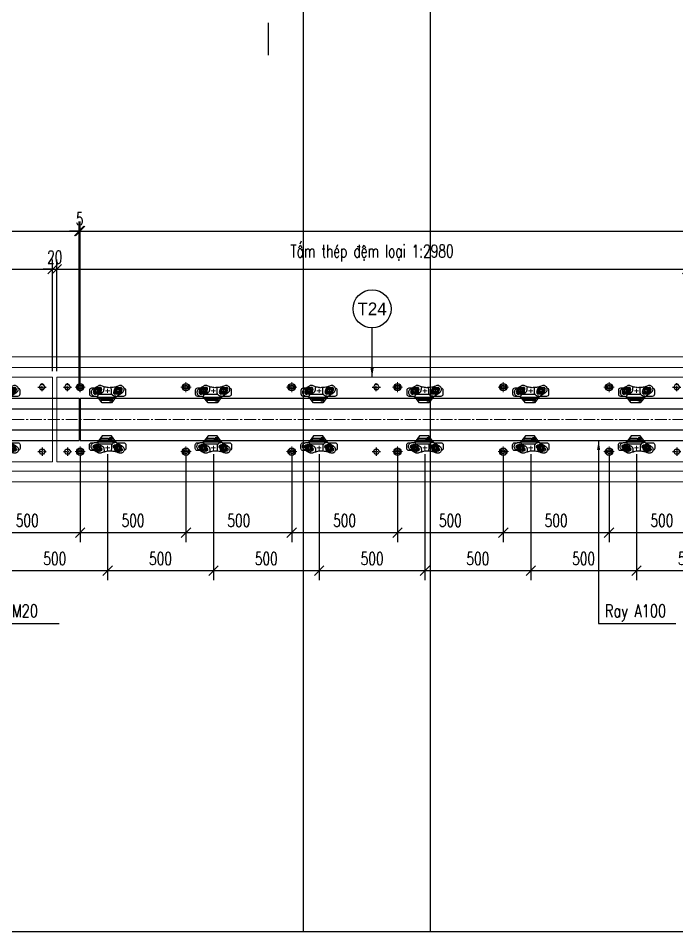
# Model space of a CAD drawing. Header units: millimetres. Extents: x 105795 to 260623, y -660711 to -234400.
# Drawn here: x 204382 to 207494, y -321277 to -316960 of the extents above; entities that cross this region are included whole.
import ezdxf
from ezdxf.enums import TextEntityAlignment as Align

# ---------------------------------------------------------------- set-up
doc = ezdxf.new("R2010")
doc.units = ezdxf.units.MM
doc.header["$LTSCALE"] = 150
doc.header["$MEASUREMENT"] = 0
doc.linetypes.add('CENTER', pattern=[2, 1.25, -0.25, 0.25, -0.25])
doc.linetypes.add('CENTER2', pattern=[1.125, 0.75, -0.125, 0.125, -0.125])
doc.layers.get('Defpoints').update_dxf_attribs({"color": 255})
for name, color, linetype in [('Bulong chinh cao do', 7, 'Continuous'), ('GhichuLytrinh', 2, 'Continuous'), ('PART', 3, 'Continuous'), ('Ray moi', 1, 'Continuous'), ('T-Dim', 8, 'Continuous'), ('T-Hatch', 8, 'Continuous'), ('T-Thay', 3, 'Continuous'), ('T-Truc', 13, 'CENTER2'), ('Tam thep dem', 2, 'Continuous'), ('TEXT', 4, 'Continuous')]:
    doc.layers.add(name, color=color, linetype=linetype)
doc.styles.add('HOA', font='VHAVAN.TTF', dxfattribs={"width": 0.85})
doc.styles.add('THUONG', font='vnsimple.shx', dxfattribs={"width": 0.75})
doc.styles.add('vnsimple', font='vnsimple.shx', dxfattribs={"width": 0.7})
doc.dimstyles.new('30L', dxfattribs={"dimscale": 300, "dimtxt": 0.2, "dimasz": 0.15, "dimexe": 0.15, "dimexo": 0.1, "dimgap": 0.09, "dimtad": 1, "dimdsep": 46, "dimtxsty": 'vnsimple', "dimblk": 'OBLIQUE', "dimcen": 0.09, "dimdle": 0.1, "dimclrd": 256, "dimclre": 256, "dimclrt": 3, "dimadec": 0, "dimazin": 0, "dimtfac": 1, "dimtix": 1, "dimtmove": 1, "dimatfit": 3, "dimfxl": 1, "dimtolj": 1, "dimtzin": 0, "dimarcsym": 0})

# ---------------------------------------------------------------- blocks, each defined once
blk = doc.blocks.new('Bulong M16 chinh cao do')
at = {"layer": 'Bulong chinh cao do', "lineweight": -3}
blk.add_lwpolyline([(-13.9, 0), (-6.9, -12), (6.9, -12), (13.9, 0), (6.9, 12), (-6.9, 12)], close=True, dxfattribs=at)
at = {"layer": 'T-Truc', "color": 250, "linetype": 'CENTER', "lineweight": -3, "ltscale": 0.1}
for p, q in [((-19.4, 0), (19.4, 0)), ((0, -19.4), (0, 19.4))]:
    blk.add_line(p, q, dxfattribs=at)
blk = doc.blocks.new('BU LONG')
at = {"layer": 'PART', "color": 2, "linetype": 'ByBlock', "lineweight": 9, "ltscale": 0.1}
for p, q in [((587063.7, -184968.2), (587063.7, -184920.2)), ((587039.7, -184944.2), (587087.7, -184944.2))]:
    blk.add_line(p, q, dxfattribs=at)
at = {"layer": 'PART', "color": 8, "linetype": 'Continuous'}
blk.add_lwpolyline([(587055.4, -184929.8), (587047.1, -184944.2), (587055.4, -184958.6), (587072.1, -184958.6), (587080.4, -184944.2), (587072.1, -184929.8)], close=True, dxfattribs=at)
at = {"layer": 'PART', "color": 2, "linetype": 'Continuous'}
for radius in [17.6, 8.8]:
    blk.add_circle((587063.7, -184944.2), radius, dxfattribs=at)
blk = doc.blocks.new('coc1')
at = {"layer": 'T-Dim', "color": 250}
for p, q in [((252126.1, -30948.7), (252141.5, -30948.7)), ((252151.5, -30976.2), (252151.5, -31038.5)), ((252171.9, -30984.6), (252171.2, -30984.6)), ((252171.2, -30984.6), (252171.3, -30985.4)), ((252172.9, -31027.2), (252172.9, -30993.4)), ((252174.9, -30991.4), (252177.5, -30991.4)), ((252177.5, -30983), (252175.9, -30983)), ((252175.9, -30983), (252175.9, -30984.6)), ((252175.9, -30985.9), (252175.9, -30987.5)), ((252177.5, -30987.5), (252175.9, -30987.5)), ((252177.8, -30983.6), (252177.8, -30984.6)), ((252177.8, -30986.9), (252177.8, -30985.9)), ((252178.3, -30984.6), (252178.4, -30984.6)), ((252179.5, -30993.4), (252179.5, -31027.2)), ((252181.8, -30986.4), (252181.8, -30984)), ((252174.9, -31029.2), (252177.5, -31029.2)), ((252126.3, -31045.1), (252141.7, -31045.1))]:
    blk.add_line(p, q, dxfattribs=at)
at = {"layer": 'T-Dim', "color": 8}
for p, q in [((252148.7, -30911), (252131.7, -30911)), ((252158.7, -30953.7), (252158.7, -30921)), ((252163.3, -30958.5), (252191, -30979.2)), ((252191, -30979.2), (252191, -31022.5)), ((252191, -31022.5), (252163.3, -31043.3)), ((252121.7, -31059.7), (252121.7, -31073)), ((252158.7, -31073), (252158.7, -31062.1)), ((252131.7, -31083), (252148.7, -31083))]:
    blk.add_line(p, q, dxfattribs=at)
at = {"layer": 'T-Dim', "color": 250}
for points in [[(252147.6, -30948.5), (252140.6, -30936.7), (252126.7, -30936.8), (252120, -30948.9), (252127.1, -30960.8), (252140.9, -30960.6)], [(252147.9, -31044.8), (252140.8, -31033), (252127, -31033.1), (252120.2, -31045.2), (252127.3, -31057.1), (252141.1, -31056.9)]]:
    blk.add_lwpolyline(points, close=True, dxfattribs=at)
blk.add_lwpolyline([(252172.3, -30985.9), (252171.8, -30985.9, -0.402189), (252171.3, -30985.4, -0.402189)], format="xyb", dxfattribs=at)
for points in [[(252171.8, -30984.6), (252171.9, -30984.6)], [(252178.3, -30985.9), (252172.3, -30985.9)], [(252174.6, -30984.6), (252178.3, -30984.6)], [(252178.1, -30984.6), (252179.1, -30984.6)], [(252179.1, -30985.9), (252178.3, -30985.9)]]:
    blk.add_lwpolyline(points, dxfattribs=at)
for centre, radius in [((252133.8, -30949.1), 17.5), ((252133.8, -30948.7), 12), ((252133.8, -30948.7), 8.21), ((252133.8, -30948.7), 7.72), ((252176.2, -30982.5), 7.99), ((252134, -31045.1), 17.7), ((252134, -31045.1), 12), ((252134, -31045.1), 8.58), ((252134, -31045.1), 7.72)]:
    blk.add_circle(centre, radius, dxfattribs=at)
for centre, radius, start, end in [((252126.7, -30936.2), 8.21, 33.8579, 204.33), ((252141.3, -30961.6), 8.21, 217.2187, 24.4659), ((252174.7, -30980.6), 4.86, 309.8531, 235.0368), ((252174.6, -30981), 3.55, 325.9393, 270.8947), ((252174.9, -30993.4), 2, 90, 180), ((252177.5, -30993.4), 2, 0, 90), ((252178.6, -30983.1), 1.56, 288.3305, 324.0231), ((252179, -30987), 1.05, 31.2028, 83.0416), ((252180.9, -30985.2), 1.54, 51.5074, 129.6961), ((252180.9, -30985.2), 1.54, 230.3039, 308.4926), ((252126.6, -31033), 8.58, 40.2477, 202.8953), ((252174.9, -31027.2), 2, 180, 270), ((252177.5, -31027.2), 2, 270, 0), ((252126.6, -31033), 8.58, 243.5906, 244.2653), ((252141.2, -31057), 8.58, 221.8793, 20.5324), ((252141.2, -31057), 8.58, 61.7402, 62.4743)]:
    blk.add_arc(centre, radius, start, end, dxfattribs=at)
at = {"layer": 'T-Dim', "color": 8}
for centre, radius, start, end in [((252131.7, -30921), 10, 90, 172.7502), ((252148.7, -30921), 10, 0, 90), ((252126.6, -31033), 8.58, 358.8777, 359.7675), ((252131.7, -31073), 10, 180, 270), ((252141.2, -31057), 8.58, 179.9374, 180.02), ((252148.7, -31073), 10, 270, 0)]:
    blk.add_arc(centre, radius, start, end, dxfattribs=at)
blk.add_open_spline([(252163.3, -30958.5), (252160.5, -30956.2), (252157.4, -30952.2), (252153.2, -30944.9), (252142, -30926.5), (252136.6, -30921.3), (252129, -30918.9), (252122.3, -30919.2), (252116.3, -30921.6), (252113.2, -30924.9), (252109.9, -30930.5), (252108.9, -30934.1), (252109, -30939.9), (252111.7, -30947.5), (252113.9, -30953.5), (252116, -30959.9), (252117.8, -30970.7), (252118.9, -30980.9), (252119.3, -30990.5), (252118.4, -30998.7), (252116, -31010.1), (252113.9, -31017.1), (252110.2, -31026.3), (252108.6, -31031.1), (252108.6, -31036), (252110, -31039.8), (252119.9, -31056.7), (252121.7, -31059.6), (252124.1, -31064.1), (252128.6, -31071), (252134.1, -31073.9), (252138.8, -31075.4), (252144.9, -31075), (252151.5, -31072.3), (252157.7, -31065.7), (252158.7, -31062.5), (252159.6, -31055.9), (252160.3, -31048.8), (252161.8, -31045.5), (252162.5, -31044.1), (252163.3, -31043.3)], degree=3, knots=[0.587392, 0.587392, 0.587392, 0.587392, 1, 2, 3, 4, 5, 6, 7, 8, 9, 10, 11, 12, 13, 14, 15, 16, 17, 18, 19, 20, 21, 22, 23, 24, 25, 26, 27, 28, 29, 30, 31, 32, 33, 34, 35, 36, 37, 37.680973, 37.680973, 37.680973, 37.680973], dxfattribs=at)
at = {"layer": 'T-Dim', "color": 250}
for points in [[(252163.2, -31042.6), (252163.2, -31038.2), (252163.3, -31005.4), (252163.3, -30985.6), (252163.2, -30962.7), (252163.3, -30959.6), (252163.1, -30959.1), (252162.1, -30958.4), (252161, -30958.3), (252159.8, -30958.4), (252159.3, -30959.4), (252159.2, -30961.2), (252159, -30964), (252158.6, -30966.7), (252158.2, -30968.6), (252157, -30970.9), (252154.7, -30973.5), (252151.8, -30976), (252149.7, -30977.4), (252146.7, -30978.8), (252142.9, -30979.4), (252130.9, -30979.5), (252124.3, -30979.6), (252121.3, -30979.6), (252118.7, -30979.8)], [(252177.8, -30983.6), (252177.8, -30983.2), (252177.7, -30983), (252177.5, -30983)], [(252177.8, -30986.9), (252177.8, -30987.3), (252177.7, -30987.5), (252177.5, -30987.5)], [(252163.2, -31042.6), (252161.8, -31043.7), (252159.6, -31043.5), (252155.8, -31043.3), (252153.2, -31041), (252149.8, -31036.1), (252145.1, -31027.2), (252143.6, -31024.1), (252141.4, -31020.8), (252138.9, -31018.5), (252135.8, -31016.1), (252132.8, -31014.9), (252130.3, -31014.2), (252119.9, -31014.1), (252117.4, -31014.1), (252115.3, -31012.2)]]:
    blk.add_open_spline(points, degree=3, dxfattribs=at)
at = {"layer": 'T-Truc', "color": 250, "lineweight": 9, "ltscale": 30}
for p, q in [((252134, -31007), (252134, -30987)), ((252144, -30997), (252124, -30997))]:
    blk.add_line(p, q, dxfattribs=at)
blk = doc.blocks.new('mnmnbvmnbvmnbmnbbn')
at = {"layer": 'Tam thep dem', "lineweight": 9, "ltscale": 0.5}
for points in [[(0, -300), (0, 0), (2980, 0), (2980, -300)], [(0, -300), (0, -400), (2980, -400), (2980, -300)]]:
    blk.add_lwpolyline(points, dxfattribs=at)
at = {"layer": 'Bulong chinh cao do', "linetype": 'Continuous'}
for p in [(50, -47.5), (1510, -47.5), (2930, -47.5)]:
    blk.add_blockref('Bulong M16 chinh cao do', p, dxfattribs=at)
at = {"layer": 'Bulong chinh cao do', "linetype": 'Continuous', "xscale": -1, "rotation": 180}
for p in [(50, -352.5), (1510, -352.5), (2930, -352.5)]:
    blk.add_blockref('Bulong M16 chinh cao do', p, dxfattribs=at)
at = {"layer": 'PART', "linetype": 'Continuous'}
for p in [(-586953.7, 184896.7), (-586453.7, 184896.7), (-585953.7, 184896.7), (-585453.7, 184896.7), (-584953.7, 184896.7), (-584453.7, 184896.7), (-586953.7, 184591.7), (-586453.7, 184591.7), (-585953.7, 184591.7), (-585453.7, 184591.7), (-584953.7, 184591.7), (-584453.7, 184591.7)]:
    blk.add_blockref('BU LONG', p, dxfattribs=at)
at = {"layer": 'T-Dim', "rotation": 270}
for p in [(31237, 252069), (31737, 252069), (32236.3, 252069, 616), (32737, 252069), (33237, 252069), (33737, 252069)]:
    blk.add_blockref('coc1', p, dxfattribs=at)
at = {"layer": 'T-Dim', "xscale": -1, "rotation": 270}
for p in [(31237, -252469), (31737, -252469), (32236.3, -252469, 616), (32737, -252469), (33237, -252469), (33737, -252469)]:
    blk.add_blockref('coc1', p, dxfattribs=at)
blk = doc.blocks.new('_Oblique')
at = {"color": 0, "linetype": 'ByBlock', "lineweight": -2}
blk.add_line((-0.5, -0.5), (0.5, 0.5), dxfattribs=at)
blk = doc.blocks.new('*D856')
at = {"layer": 'Defpoints', "color": 0, "linetype": 'Continuous', "transparency": 16777216}
for p in [(204174.5, -318996.9), (204674.5, -318996.9), (204674.5, -319390.9)]:
    blk.add_point(p, dxfattribs=at)
at = {"layer": 'T-Dim', "linetype": 'Continuous', "lineweight": -2, "transparency": 16777216}
for p, q in [((204174.5, -319026.9), (204174.5, -319435.9)), ((204674.5, -319026.9), (204674.5, -319435.9)), ((204144.5, -319390.9), (204704.5, -319390.9))]:
    blk.add_line(p, q, dxfattribs=at)
at = {"layer": 'T-Dim', "linetype": 'Continuous', "lineweight": -2, "transparency": 16777216, "xscale": 45, "yscale": 45, "zscale": 45, "rotation": 180}
blk.add_blockref('_Oblique', (204174.5, -319390.9), dxfattribs=at)
at = {"layer": 'T-Dim', "linetype": 'Continuous', "lineweight": -2, "transparency": 16777216, "xscale": 45, "yscale": 45, "zscale": 45}
blk.add_blockref('_Oblique', (204674.5, -319390.9), dxfattribs=at)
at = {"layer": 'T-Dim', "color": 3, "linetype": 'Continuous', "transparency": 16777216, "insert": (204424.5, -319333.9), "char_height": 60, "attachment_point": 5, "style": 'vnsimple'}
blk.add_mtext('\\A1;500', dxfattribs=at)
blk = doc.blocks.new('*D857')
at = {"layer": 'Defpoints', "color": 0, "linetype": 'Continuous', "transparency": 16777216}
for p in [(204304.5, -318990.7), (204804.5, -318990.7), (204304.5, -319570.9)]:
    blk.add_point(p, dxfattribs=at)
at = {"layer": 'T-Dim', "linetype": 'Continuous', "lineweight": -2, "transparency": 16777216}
for p, q in [((204304.5, -319020.7), (204304.5, -319615.9)), ((204804.5, -319020.7), (204804.5, -319615.9)), ((204834.5, -319570.9), (204274.5, -319570.9))]:
    blk.add_line(p, q, dxfattribs=at)
at = {"layer": 'T-Dim', "linetype": 'Continuous', "lineweight": -2, "transparency": 16777216, "xscale": 45, "yscale": 45, "zscale": 45, "rotation": 180}
blk.add_blockref('_Oblique', (204304.5, -319570.9), dxfattribs=at)
at = {"layer": 'T-Dim', "linetype": 'Continuous', "lineweight": -2, "transparency": 16777216, "xscale": 45, "yscale": 45, "zscale": 45}
blk.add_blockref('_Oblique', (204804.5, -319570.9), dxfattribs=at)
at = {"layer": 'T-Dim', "color": 3, "linetype": 'Continuous', "transparency": 16777216, "insert": (204554.5, -319513.9), "char_height": 60, "attachment_point": 5, "style": 'vnsimple'}
blk.add_mtext('\\A1;500', dxfattribs=at)
blk = doc.blocks.new('*D858')
at = {"layer": 'Defpoints', "color": 0, "linetype": 'Continuous', "transparency": 16777216}
for p in [(204674.5, -318996.9), (205174.5, -318996.9), (205174.5, -319390.9)]:
    blk.add_point(p, dxfattribs=at)
at = {"layer": 'T-Dim', "linetype": 'Continuous', "lineweight": -2, "transparency": 16777216}
for p, q in [((204674.5, -319026.9), (204674.5, -319435.9)), ((205174.5, -319026.9), (205174.5, -319435.9)), ((204644.5, -319390.9), (205204.5, -319390.9))]:
    blk.add_line(p, q, dxfattribs=at)
at = {"layer": 'T-Dim', "linetype": 'Continuous', "lineweight": -2, "transparency": 16777216, "xscale": 45, "yscale": 45, "zscale": 45, "rotation": 180}
blk.add_blockref('_Oblique', (204674.5, -319390.9), dxfattribs=at)
at = {"layer": 'T-Dim', "linetype": 'Continuous', "lineweight": -2, "transparency": 16777216, "xscale": 45, "yscale": 45, "zscale": 45}
blk.add_blockref('_Oblique', (205174.5, -319390.9), dxfattribs=at)
at = {"layer": 'T-Dim', "color": 3, "linetype": 'Continuous', "transparency": 16777216, "insert": (204924.5, -319333.9), "char_height": 60, "attachment_point": 5, "style": 'vnsimple'}
blk.add_mtext('\\A1;500', dxfattribs=at)
blk = doc.blocks.new('*D859')
at = {"layer": 'Defpoints', "color": 0, "linetype": 'Continuous', "transparency": 16777216}
for p in [(204804.5, -318990.7), (205304.5, -318990.7), (204804.5, -319570.9)]:
    blk.add_point(p, dxfattribs=at)
at = {"layer": 'T-Dim', "linetype": 'Continuous', "lineweight": -2, "transparency": 16777216}
for p, q in [((204804.5, -319020.7), (204804.5, -319615.9)), ((205304.5, -319020.7), (205304.5, -319615.9)), ((205334.5, -319570.9), (204774.5, -319570.9))]:
    blk.add_line(p, q, dxfattribs=at)
at = {"layer": 'T-Dim', "linetype": 'Continuous', "lineweight": -2, "transparency": 16777216, "xscale": 45, "yscale": 45, "zscale": 45, "rotation": 180}
blk.add_blockref('_Oblique', (204804.5, -319570.9), dxfattribs=at)
at = {"layer": 'T-Dim', "linetype": 'Continuous', "lineweight": -2, "transparency": 16777216, "xscale": 45, "yscale": 45, "zscale": 45}
blk.add_blockref('_Oblique', (205304.5, -319570.9), dxfattribs=at)
at = {"layer": 'T-Dim', "color": 3, "linetype": 'Continuous', "transparency": 16777216, "insert": (205054.5, -319513.9), "char_height": 60, "attachment_point": 5, "style": 'vnsimple'}
blk.add_mtext('\\A1;500', dxfattribs=at)
blk = doc.blocks.new('*D870')
at = {"layer": 'Defpoints', "color": 0, "linetype": 'Continuous', "transparency": 16777216}
for p in [(205174.5, -318996.9), (205674.5, -318996.9), (205674.5, -319390.9)]:
    blk.add_point(p, dxfattribs=at)
at = {"layer": 'T-Dim', "linetype": 'Continuous', "lineweight": -2, "transparency": 16777216}
for p, q in [((205174.5, -319026.9), (205174.5, -319435.9)), ((205674.5, -319026.9), (205674.5, -319435.9)), ((205144.5, -319390.9), (205704.5, -319390.9))]:
    blk.add_line(p, q, dxfattribs=at)
at = {"layer": 'T-Dim', "linetype": 'Continuous', "lineweight": -2, "transparency": 16777216, "xscale": 45, "yscale": 45, "zscale": 45, "rotation": 180}
blk.add_blockref('_Oblique', (205174.5, -319390.9), dxfattribs=at)
at = {"layer": 'T-Dim', "linetype": 'Continuous', "lineweight": -2, "transparency": 16777216, "xscale": 45, "yscale": 45, "zscale": 45}
blk.add_blockref('_Oblique', (205674.5, -319390.9), dxfattribs=at)
at = {"layer": 'T-Dim', "color": 3, "linetype": 'Continuous', "transparency": 16777216, "insert": (205424.5, -319333.9), "char_height": 60, "attachment_point": 5, "style": 'vnsimple'}
blk.add_mtext('\\A1;500', dxfattribs=at)
blk = doc.blocks.new('*D871')
at = {"layer": 'Defpoints', "color": 0, "linetype": 'Continuous', "transparency": 16777216}
for p in [(205304.5, -318990.7), (205804.5, -318990.7), (205304.5, -319570.9)]:
    blk.add_point(p, dxfattribs=at)
at = {"layer": 'T-Dim', "linetype": 'Continuous', "lineweight": -2, "transparency": 16777216}
for p, q in [((205304.5, -319020.7), (205304.5, -319615.9)), ((205804.5, -319020.7), (205804.5, -319615.9)), ((205834.5, -319570.9), (205274.5, -319570.9))]:
    blk.add_line(p, q, dxfattribs=at)
at = {"layer": 'T-Dim', "linetype": 'Continuous', "lineweight": -2, "transparency": 16777216, "xscale": 45, "yscale": 45, "zscale": 45, "rotation": 180}
blk.add_blockref('_Oblique', (205304.5, -319570.9), dxfattribs=at)
at = {"layer": 'T-Dim', "linetype": 'Continuous', "lineweight": -2, "transparency": 16777216, "xscale": 45, "yscale": 45, "zscale": 45}
blk.add_blockref('_Oblique', (205804.5, -319570.9), dxfattribs=at)
at = {"layer": 'T-Dim', "color": 3, "linetype": 'Continuous', "transparency": 16777216, "insert": (205554.5, -319513.9), "char_height": 60, "attachment_point": 5, "style": 'vnsimple'}
blk.add_mtext('\\A1;500', dxfattribs=at)
blk = doc.blocks.new('*D872')
at = {"layer": 'Defpoints', "color": 0, "linetype": 'Continuous', "transparency": 16777216}
for p in [(205674.5, -318996.9), (206174.5, -318996.9), (206174.5, -319390.9)]:
    blk.add_point(p, dxfattribs=at)
at = {"layer": 'T-Dim', "linetype": 'Continuous', "lineweight": -2, "transparency": 16777216}
for p, q in [((205674.5, -319026.9), (205674.5, -319435.9)), ((206174.5, -319026.9), (206174.5, -319435.9)), ((205644.5, -319390.9), (206204.5, -319390.9))]:
    blk.add_line(p, q, dxfattribs=at)
at = {"layer": 'T-Dim', "linetype": 'Continuous', "lineweight": -2, "transparency": 16777216, "xscale": 45, "yscale": 45, "zscale": 45, "rotation": 180}
blk.add_blockref('_Oblique', (205674.5, -319390.9), dxfattribs=at)
at = {"layer": 'T-Dim', "linetype": 'Continuous', "lineweight": -2, "transparency": 16777216, "xscale": 45, "yscale": 45, "zscale": 45}
blk.add_blockref('_Oblique', (206174.5, -319390.9), dxfattribs=at)
at = {"layer": 'T-Dim', "color": 3, "linetype": 'Continuous', "transparency": 16777216, "insert": (205924.5, -319333.9), "char_height": 60, "attachment_point": 5, "style": 'vnsimple'}
blk.add_mtext('\\A1;500', dxfattribs=at)
blk = doc.blocks.new('*D873')
at = {"layer": 'Defpoints', "color": 0, "linetype": 'Continuous', "transparency": 16777216}
for p in [(205804.5, -318990.7), (206304.5, -318990.7), (205804.5, -319570.9)]:
    blk.add_point(p, dxfattribs=at)
at = {"layer": 'T-Dim', "linetype": 'Continuous', "lineweight": -2, "transparency": 16777216}
for p, q in [((205804.5, -319020.7), (205804.5, -319615.9)), ((206304.5, -319020.7), (206304.5, -319615.9)), ((206334.5, -319570.9), (205774.5, -319570.9))]:
    blk.add_line(p, q, dxfattribs=at)
at = {"layer": 'T-Dim', "linetype": 'Continuous', "lineweight": -2, "transparency": 16777216, "xscale": 45, "yscale": 45, "zscale": 45, "rotation": 180}
blk.add_blockref('_Oblique', (205804.5, -319570.9), dxfattribs=at)
at = {"layer": 'T-Dim', "linetype": 'Continuous', "lineweight": -2, "transparency": 16777216, "xscale": 45, "yscale": 45, "zscale": 45}
blk.add_blockref('_Oblique', (206304.5, -319570.9), dxfattribs=at)
at = {"layer": 'T-Dim', "color": 3, "linetype": 'Continuous', "transparency": 16777216, "insert": (206054.5, -319513.9), "char_height": 60, "attachment_point": 5, "style": 'vnsimple'}
blk.add_mtext('\\A1;500', dxfattribs=at)
blk = doc.blocks.new('*D874')
at = {"layer": 'Defpoints', "color": 0, "linetype": 'Continuous', "transparency": 16777216}
for p in [(206174.5, -318996.9), (206674.5, -318996.9), (206674.5, -319390.9)]:
    blk.add_point(p, dxfattribs=at)
at = {"layer": 'T-Dim', "linetype": 'Continuous', "lineweight": -2, "transparency": 16777216}
for p, q in [((206174.5, -319026.9), (206174.5, -319435.9)), ((206674.5, -319026.9), (206674.5, -319435.9)), ((206144.5, -319390.9), (206704.5, -319390.9))]:
    blk.add_line(p, q, dxfattribs=at)
at = {"layer": 'T-Dim', "linetype": 'Continuous', "lineweight": -2, "transparency": 16777216, "xscale": 45, "yscale": 45, "zscale": 45, "rotation": 180}
blk.add_blockref('_Oblique', (206174.5, -319390.9), dxfattribs=at)
at = {"layer": 'T-Dim', "linetype": 'Continuous', "lineweight": -2, "transparency": 16777216, "xscale": 45, "yscale": 45, "zscale": 45}
blk.add_blockref('_Oblique', (206674.5, -319390.9), dxfattribs=at)
at = {"layer": 'T-Dim', "color": 3, "linetype": 'Continuous', "transparency": 16777216, "insert": (206424.5, -319333.9), "char_height": 60, "attachment_point": 5, "style": 'vnsimple'}
blk.add_mtext('\\A1;500', dxfattribs=at)
blk = doc.blocks.new('*D875')
at = {"layer": 'Defpoints', "color": 0, "linetype": 'Continuous', "transparency": 16777216}
for p in [(206304.5, -318990.7), (206804.5, -318990.7), (206304.5, -319570.9)]:
    blk.add_point(p, dxfattribs=at)
at = {"layer": 'T-Dim', "linetype": 'Continuous', "lineweight": -2, "transparency": 16777216}
for p, q in [((206304.5, -319020.7), (206304.5, -319615.9)), ((206804.5, -319020.7), (206804.5, -319615.9)), ((206834.5, -319570.9), (206274.5, -319570.9))]:
    blk.add_line(p, q, dxfattribs=at)
at = {"layer": 'T-Dim', "linetype": 'Continuous', "lineweight": -2, "transparency": 16777216, "xscale": 45, "yscale": 45, "zscale": 45, "rotation": 180}
blk.add_blockref('_Oblique', (206304.5, -319570.9), dxfattribs=at)
at = {"layer": 'T-Dim', "linetype": 'Continuous', "lineweight": -2, "transparency": 16777216, "xscale": 45, "yscale": 45, "zscale": 45}
blk.add_blockref('_Oblique', (206804.5, -319570.9), dxfattribs=at)
at = {"layer": 'T-Dim', "color": 3, "linetype": 'Continuous', "transparency": 16777216, "insert": (206554.5, -319513.9), "char_height": 60, "attachment_point": 5, "style": 'vnsimple'}
blk.add_mtext('\\A1;500', dxfattribs=at)
blk = doc.blocks.new('*D876')
at = {"layer": 'Defpoints', "color": 0, "linetype": 'Continuous', "transparency": 16777216}
for p in [(206674.5, -318996.9), (207174.5, -318996.9), (207174.5, -319390.9)]:
    blk.add_point(p, dxfattribs=at)
at = {"layer": 'T-Dim', "linetype": 'Continuous', "lineweight": -2, "transparency": 16777216}
for p, q in [((206674.5, -319026.9), (206674.5, -319435.9)), ((207174.5, -319026.9), (207174.5, -319435.9)), ((206644.5, -319390.9), (207204.5, -319390.9))]:
    blk.add_line(p, q, dxfattribs=at)
at = {"layer": 'T-Dim', "linetype": 'Continuous', "lineweight": -2, "transparency": 16777216, "xscale": 45, "yscale": 45, "zscale": 45, "rotation": 180}
blk.add_blockref('_Oblique', (206674.5, -319390.9), dxfattribs=at)
at = {"layer": 'T-Dim', "linetype": 'Continuous', "lineweight": -2, "transparency": 16777216, "xscale": 45, "yscale": 45, "zscale": 45}
blk.add_blockref('_Oblique', (207174.5, -319390.9), dxfattribs=at)
at = {"layer": 'T-Dim', "color": 3, "linetype": 'Continuous', "transparency": 16777216, "insert": (206924.5, -319333.9), "char_height": 60, "attachment_point": 5, "style": 'vnsimple'}
blk.add_mtext('\\A1;500', dxfattribs=at)
blk = doc.blocks.new('*D877')
at = {"layer": 'Defpoints', "color": 0, "linetype": 'Continuous', "transparency": 16777216}
for p in [(206804.5, -318990.7), (207304.5, -318990.7), (206804.5, -319570.9)]:
    blk.add_point(p, dxfattribs=at)
at = {"layer": 'T-Dim', "linetype": 'Continuous', "lineweight": -2, "transparency": 16777216}
for p, q in [((206804.5, -319020.7), (206804.5, -319615.9)), ((207304.5, -319020.7), (207304.5, -319615.9)), ((207334.5, -319570.9), (206774.5, -319570.9))]:
    blk.add_line(p, q, dxfattribs=at)
at = {"layer": 'T-Dim', "linetype": 'Continuous', "lineweight": -2, "transparency": 16777216, "xscale": 45, "yscale": 45, "zscale": 45, "rotation": 180}
blk.add_blockref('_Oblique', (206804.5, -319570.9), dxfattribs=at)
at = {"layer": 'T-Dim', "linetype": 'Continuous', "lineweight": -2, "transparency": 16777216, "xscale": 45, "yscale": 45, "zscale": 45}
blk.add_blockref('_Oblique', (207304.5, -319570.9), dxfattribs=at)
at = {"layer": 'T-Dim', "color": 3, "linetype": 'Continuous', "transparency": 16777216, "insert": (207054.5, -319513.9), "char_height": 60, "attachment_point": 5, "style": 'vnsimple'}
blk.add_mtext('\\A1;500', dxfattribs=at)
blk = doc.blocks.new('*D878')
at = {"layer": 'Defpoints', "color": 0, "linetype": 'Continuous', "transparency": 16777216}
for p in [(207174.5, -318996.9), (207674.5, -318996.9), (207674.5, -319390.9)]:
    blk.add_point(p, dxfattribs=at)
at = {"layer": 'T-Dim', "linetype": 'Continuous', "lineweight": -2, "transparency": 16777216}
for p, q in [((207174.5, -319026.9), (207174.5, -319435.9)), ((207674.5, -319026.9), (207674.5, -319435.9)), ((207144.5, -319390.9), (207704.5, -319390.9))]:
    blk.add_line(p, q, dxfattribs=at)
at = {"layer": 'T-Dim', "linetype": 'Continuous', "lineweight": -2, "transparency": 16777216, "xscale": 45, "yscale": 45, "zscale": 45, "rotation": 180}
blk.add_blockref('_Oblique', (207174.5, -319390.9), dxfattribs=at)
at = {"layer": 'T-Dim', "linetype": 'Continuous', "lineweight": -2, "transparency": 16777216, "xscale": 45, "yscale": 45, "zscale": 45}
blk.add_blockref('_Oblique', (207674.5, -319390.9), dxfattribs=at)
at = {"layer": 'T-Dim', "color": 3, "linetype": 'Continuous', "transparency": 16777216, "insert": (207424.5, -319333.9), "char_height": 60, "attachment_point": 5, "style": 'vnsimple'}
blk.add_mtext('\\A1;500', dxfattribs=at)
blk = doc.blocks.new('*D879')
at = {"layer": 'Defpoints', "color": 0, "linetype": 'Continuous', "transparency": 16777216}
for p in [(207304.5, -318990.7), (207804.5, -318990.7), (207304.5, -319570.9)]:
    blk.add_point(p, dxfattribs=at)
at = {"layer": 'T-Dim', "linetype": 'Continuous', "lineweight": -2, "transparency": 16777216}
for p, q in [((207304.5, -319020.7), (207304.5, -319615.9)), ((207804.5, -319020.7), (207804.5, -319615.9)), ((207834.5, -319570.9), (207274.5, -319570.9))]:
    blk.add_line(p, q, dxfattribs=at)
at = {"layer": 'T-Dim', "linetype": 'Continuous', "lineweight": -2, "transparency": 16777216, "xscale": 45, "yscale": 45, "zscale": 45, "rotation": 180}
blk.add_blockref('_Oblique', (207304.5, -319570.9), dxfattribs=at)
at = {"layer": 'T-Dim', "linetype": 'Continuous', "lineweight": -2, "transparency": 16777216, "xscale": 45, "yscale": 45, "zscale": 45}
blk.add_blockref('_Oblique', (207804.5, -319570.9), dxfattribs=at)
at = {"layer": 'T-Dim', "color": 3, "linetype": 'Continuous', "transparency": 16777216, "insert": (207554.5, -319513.9), "char_height": 60, "attachment_point": 5, "style": 'vnsimple'}
blk.add_mtext('\\A1;500', dxfattribs=at)
blk = doc.blocks.new('*D1030')
at = {"layer": 'Defpoints', "color": 0, "transparency": 16777216}
for p in [(204544.5, -318145.8), (201564.5, -318658.5), (204544.5, -318658.5)]:
    blk.add_point(p, dxfattribs=at)
at = {"layer": 'T-Dim', "lineweight": -2, "transparency": 16777216}
for p, q in [((201564.5, -318628.5), (201564.5, -318100.8)), ((204544.5, -318628.5), (204544.5, -318100.8)), ((201534.5, -318145.8), (204574.5, -318145.8))]:
    blk.add_line(p, q, dxfattribs=at)
at = {"layer": 'T-Dim', "lineweight": -2, "transparency": 16777216, "xscale": 45, "yscale": 45, "zscale": 45, "rotation": 180}
blk.add_blockref('_Oblique', (201564.5, -318145.8), dxfattribs=at)
at = {"layer": 'T-Dim', "lineweight": -2, "transparency": 16777216, "xscale": 45, "yscale": 45, "zscale": 45}
blk.add_blockref('_Oblique', (204544.5, -318145.8), dxfattribs=at)
at = {"layer": 'T-Dim', "color": 3, "transparency": 16777216, "insert": (203054.5, -318070.3), "char_height": 60, "attachment_point": 5, "style": 'vnsimple'}
blk.add_mtext('\\A1;TÊm thÐp ®Öm lo¹i 1:2980', dxfattribs=at)
blk = doc.blocks.new('*D1031')
at = {"layer": 'Defpoints', "color": 0, "linetype": 'Continuous', "transparency": 16777216}
for p in [(204564.5, -318145.8), (204544.5, -318655.9), (204564.5, -318655.9)]:
    blk.add_point(p, dxfattribs=at)
at = {"layer": 'T-Dim', "linetype": 'Continuous', "lineweight": -2, "transparency": 16777216}
for p, q in [((204544.5, -318625.9), (204544.5, -318100.8)), ((204564.5, -318625.9), (204564.5, -318100.8)), ((204544.5, -318145.8), (204499.5, -318145.8)), ((204544.5, -318145.8), (204564.5, -318145.8)), ((204564.5, -318145.8), (204609.5, -318145.8))]:
    blk.add_line(p, q, dxfattribs=at)
at = {"layer": 'T-Dim', "linetype": 'Continuous', "lineweight": -2, "transparency": 16777216, "xscale": 45, "yscale": 45, "zscale": 45}
blk.add_blockref('_Oblique', (204544.5, -318145.8), dxfattribs=at)
at = {"layer": 'T-Dim', "linetype": 'Continuous', "lineweight": -2, "transparency": 16777216, "xscale": 45, "yscale": 45, "zscale": 45, "rotation": 180}
blk.add_blockref('_Oblique', (204564.5, -318145.8), dxfattribs=at)
at = {"layer": 'T-Dim', "color": 3, "linetype": 'Continuous', "transparency": 16777216, "insert": (204554.5, -318088.8), "char_height": 60, "attachment_point": 5, "style": 'vnsimple'}
blk.add_mtext('\\A1;20', dxfattribs=at)
blk = doc.blocks.new('*D1032')
at = {"layer": 'Defpoints', "color": 0, "transparency": 16777216}
for p in [(207544.5, -318145.8), (204564.5, -318658.5), (207544.5, -318658.5)]:
    blk.add_point(p, dxfattribs=at)
at = {"layer": 'T-Dim', "lineweight": -2, "transparency": 16777216}
for p, q in [((204564.5, -318628.5), (204564.5, -318100.8)), ((207544.5, -318628.5), (207544.5, -318100.8)), ((204534.5, -318145.8), (207574.5, -318145.8))]:
    blk.add_line(p, q, dxfattribs=at)
at = {"layer": 'T-Dim', "lineweight": -2, "transparency": 16777216, "xscale": 45, "yscale": 45, "zscale": 45, "rotation": 180}
blk.add_blockref('_Oblique', (204564.5, -318145.8), dxfattribs=at)
at = {"layer": 'T-Dim', "lineweight": -2, "transparency": 16777216, "xscale": 45, "yscale": 45, "zscale": 45}
blk.add_blockref('_Oblique', (207544.5, -318145.8), dxfattribs=at)
at = {"layer": 'T-Dim', "color": 3, "transparency": 16777216, "insert": (206054.5, -318070.3), "char_height": 60, "attachment_point": 5, "style": 'vnsimple'}
blk.add_mtext('\\A1;TÊm thÐp ®Öm lo¹i 1:2980', dxfattribs=at)
blk = doc.blocks.new('*D1049')
at = {"layer": 'Defpoints', "color": 0, "transparency": 16777216}
for p in [(204669.5, -317965.8), (192829.5, -318722.5), (204669.5, -318722.5)]:
    blk.add_point(p, dxfattribs=at)
at = {"layer": 'T-Hatch', "lineweight": -2, "transparency": 16777216}
for p, q in [((192829.5, -318692.5), (192829.5, -317920.8)), ((204669.5, -318692.5), (204669.5, -317920.8)), ((192799.5, -317965.8), (204699.5, -317965.8))]:
    blk.add_line(p, q, dxfattribs=at)
at = {"layer": 'T-Hatch', "lineweight": -2, "transparency": 16777216, "xscale": 45, "yscale": 45, "zscale": 45, "rotation": 180}
blk.add_blockref('_Oblique', (192829.5, -317965.8), dxfattribs=at)
at = {"layer": 'T-Hatch', "lineweight": -2, "transparency": 16777216, "xscale": 45, "yscale": 45, "zscale": 45}
blk.add_blockref('_Oblique', (204669.5, -317965.8), dxfattribs=at)
at = {"layer": 'T-Hatch', "color": 3, "transparency": 16777216, "insert": (198749.5, -317893.1), "char_height": 60, "attachment_point": 5, "style": 'vnsimple'}
blk.add_mtext('\\A1;Thanh ray tËn dông l¹i (ray B6):11840', dxfattribs=at)
blk = doc.blocks.new('*D1050')
at = {"layer": 'Defpoints', "color": 0, "transparency": 16777216}
for p in [(216514.5, -317965.8), (204674.5, -318722.5), (216514.5, -318722.5)]:
    blk.add_point(p, dxfattribs=at)
at = {"layer": 'T-Hatch', "lineweight": -2, "transparency": 16777216}
for p, q in [((204674.5, -318692.5), (204674.5, -317920.8)), ((216514.5, -318692.5), (216514.5, -317920.8)), ((204644.5, -317965.8), (216544.5, -317965.8))]:
    blk.add_line(p, q, dxfattribs=at)
at = {"layer": 'T-Hatch', "lineweight": -2, "transparency": 16777216, "xscale": 45, "yscale": 45, "zscale": 45, "rotation": 180}
blk.add_blockref('_Oblique', (204674.5, -317965.8), dxfattribs=at)
at = {"layer": 'T-Hatch', "lineweight": -2, "transparency": 16777216, "xscale": 45, "yscale": 45, "zscale": 45}
blk.add_blockref('_Oblique', (216514.5, -317965.8), dxfattribs=at)
at = {"layer": 'T-Hatch', "color": 3, "transparency": 16777216, "insert": (210594.5, -317893.1), "char_height": 60, "attachment_point": 5, "style": 'vnsimple'}
blk.add_mtext('\\A1;Thanh ray tËn dông l¹i (ray B7):11840', dxfattribs=at)
blk = doc.blocks.new('*D1130')
at = {"layer": 'Defpoints', "color": 0, "linetype": 'Continuous', "transparency": 16777216}
for p in [(204674.5, -317965.8), (204669.5, -318722.5), (204674.5, -318755.7)]:
    blk.add_point(p, dxfattribs=at)
at = {"layer": 'T-Hatch', "linetype": 'Continuous', "lineweight": -2, "transparency": 16777216}
for p, q in [((204669.5, -318692.5), (204669.5, -317920.8)), ((204674.5, -318725.7), (204674.5, -317920.8)), ((204669.5, -317965.8), (204624.5, -317965.8)), ((204669.5, -317965.8), (204674.5, -317965.8)), ((204674.5, -317965.8), (204719.5, -317965.8))]:
    blk.add_line(p, q, dxfattribs=at)
at = {"layer": 'T-Hatch', "linetype": 'Continuous', "lineweight": -2, "transparency": 16777216, "xscale": 45, "yscale": 45, "zscale": 45}
blk.add_blockref('_Oblique', (204669.5, -317965.8), dxfattribs=at)
at = {"layer": 'T-Hatch', "linetype": 'Continuous', "lineweight": -2, "transparency": 16777216, "xscale": 45, "yscale": 45, "zscale": 45, "rotation": 180}
blk.add_blockref('_Oblique', (204674.5, -317965.8), dxfattribs=at)
at = {"layer": 'T-Hatch', "color": 3, "linetype": 'Continuous', "transparency": 16777216, "insert": (204672, -317908.8), "char_height": 60, "attachment_point": 5, "style": 'vnsimple'}
blk.add_mtext('\\A1;5', dxfattribs=at)
blk = doc.blocks.new('Chi dan')
at = {"layer": 'T-Dim'}
blk.add_leader([(0, -245), (0, -10)], dimstyle='30L', override={"dimgap": 0.09, "dimtad": 0}, dxfattribs=at)
blk.add_wipeout([(68.5, 138.4), (60.6, 146.5), (51.8, 153.6), (42.2, 159.5), (31.9, 164.2), (21.1, 167.5), (10, 169.4), (-1.3, 170), (-12.6, 169.1), (-23.7, 166.8), (-34.4, 163.2), (-44.5, 158.2), (-54, 152), (-62.6, 144.7), (-70.2, 136.3), (-76.7, 127.1), (-82, 117.1), (-86, 106.5), (-88.6, 95.5), (-89.9, 84.3), (-89.7, 73), (-88.1, 61.8), (-85.2, 50.9), (-80.9, 40.5), (-75.3, 30.7), (-68.5, 21.6), (-60.6, 13.5), (-51.8, 6.4), (-42.2, 0.5), (-31.9, -4.2), (-21.1, -7.5), (-10, -9.4), (1.3, -10), (12.6, -9.1), (23.7, -6.8), (34.4, -3.2), (44.5, 1.8), (54, 8), (62.6, 15.3), (70.2, 23.7), (76.7, 32.9), (82, 42.9), (86, 53.5), (88.6, 64.5), (89.9, 75.7), (89.7, 87), (88.1, 98.2), (85.2, 109.1), (80.9, 119.5), (75.3, 129.3)]).dxf.layer = 'T-Dim'
blk.add_circle((0, 80), 90, dxfattribs=at)

msp = doc.modelspace()

# ---------------------------------------------------------------- linework, layer by layer
at = {"layer": 'GhichuLytrinh', "color": 8}
msp.add_line((205564.457, -317135.007), (205564.457, -316981.293), dxfattribs=at)
at = {"layer": 'Ray moi', "linetype": 'Continuous'}
for p, q in [((192829.457, -318755.89), (204669.457, -318755.89)), ((204674.457, -318755.89), (216514.457, -318755.89)), ((192829.457, -318805.89), (204669.457, -318805.89)), ((204674.457, -318805.89), (216514.457, -318805.89)), ((192829.457, -318905.89), (204669.457, -318905.89)), ((204674.457, -318905.89), (216514.457, -318905.89)), ((192829.457, -318955.89), (204669.457, -318955.89)), ((204674.457, -318955.89), (216514.457, -318955.89))]:
    msp.add_line(p, q, dxfattribs=at)
for points in [[(204669.457, -318755.89), (204669.457, -318955.89)], [(204674.457, -318755.89), (204674.457, -318955.89)]]:
    msp.add_lwpolyline(points, dxfattribs=at)
at = {"layer": 'T-Thay', "color": 3, "lineweight": 13}
for p, q in [((135564.457, -318560.89), (235524.457, -318560.89)), ((135564.457, -319150.89), (235524.457, -319150.89))]:
    msp.add_line(p, q, dxfattribs=at)
at = {"layer": 'T-Thay', "color": 7, "lineweight": 13}
for p, q in [((135564.457, -318610.89), (235524.457, -318610.89)), ((135564.457, -319100.89), (235524.457, -319100.89))]:
    msp.add_line(p, q, dxfattribs=at)
at = {"layer": 'T-Truc', "lineweight": 9, "ltscale": 0.5}
msp.add_line((240184.457, -318855.89), (135564.457, -318855.89), dxfattribs=at)

# ---------------------------------------------------------------- block references
at = {"linetype": 'Continuous'}
for p in [(201564.457, -318655.89), (204564.457, -318655.89)]:
    msp.add_blockref('mnmnbvmnbvmnbmnbbn', p, dxfattribs=at)

# ---------------------------------------------------------------- texts
at = {"layer": 'TEXT', "style": 'THUONG', "width": 0.75}
for s, p in [('Bu l«ng liªn kÕt M20', (203832.989, -319790.888)), ('Ray A100', (207155.242, -319790.888))]:
    msp.add_text(s, height=60, dxfattribs=at).set_placement(p)

# ---------------------------------------------------------------- dimensions: what is measured, and where the dimension line sits
at = {"layer": 'T-Dim'}
dim = msp.add_linear_dim(base=(204544.457, -318145.832), p1=(201564.457, -318658.53), p2=(204544.457, -318658.53), text='TÊm thÐp ®Öm lo¹i 1:<>', dimstyle='30L', dxfattribs=at)
dim.commit()
dim.dimension.update_dxf_attribs({"geometry": '*D1030', "text_midpoint": (203054.457, -318070.261)})
at = {"layer": 'T-Dim', "linetype": 'Continuous'}
for base, p1, p2, picture, middle in [((204564.457, -318145.832), (204544.457, -318655.89), (204564.457, -318655.89), '*D1031', (204554.457, -318088.832)), ((204674.457, -319390.888), (204174.457, -318996.862), (204674.457, -318996.862), '*D856', (204424.457, -319333.888)), ((204304.457, -319570.888), (204804.457, -318990.706), (204304.457, -318990.706), '*D857', (204554.457, -319513.888)), ((205174.457, -319390.888), (204674.457, -318996.862), (205174.457, -318996.862), '*D858', (204924.457, -319333.888)), ((204804.457, -319570.888), (205304.457, -318990.706), (204804.457, -318990.706), '*D859', (205054.457, -319513.888)), ((205674.457, -319390.888), (205174.457, -318996.862), (205674.457, -318996.862), '*D870', (205424.457, -319333.888)), ((205304.457, -319570.888), (205804.457, -318990.706), (205304.457, -318990.706), '*D871', (205554.457, -319513.888)), ((206174.457, -319390.888), (205674.457, -318996.862), (206174.457, -318996.862), '*D872', (205924.457, -319333.888)), ((205804.457, -319570.888), (206304.457, -318990.706), (205804.457, -318990.706), '*D873', (206054.457, -319513.888)), ((206674.457, -319390.888), (206174.457, -318996.862), (206674.457, -318996.862), '*D874', (206424.457, -319333.888)), ((206304.457, -319570.888), (206804.457, -318990.706), (206304.457, -318990.706), '*D875', (206554.457, -319513.888)), ((207174.457, -319390.888), (206674.457, -318996.862), (207174.457, -318996.862), '*D876', (206924.457, -319333.888)), ((206804.457, -319570.888), (207304.457, -318990.706), (206804.457, -318990.706), '*D877', (207054.457, -319513.888)), ((207674.457, -319390.888), (207174.457, -318996.862), (207674.457, -318996.862), '*D878', (207424.457, -319333.888)), ((207304.457, -319570.888), (207804.457, -318990.706), (207304.457, -318990.706), '*D879', (207554.457, -319513.888))]:
    dim = msp.add_linear_dim(base=base, p1=p1, p2=p2, dimstyle='30L', dxfattribs=at)
    dim.commit()
    dim.dimension.update_dxf_attribs({"geometry": picture, "text_midpoint": middle})
at = {"layer": 'T-Hatch'}
dim = msp.add_linear_dim(base=(204669.457, -317965.832), p1=(192829.457, -318722.498), p2=(204669.457, -318722.498), text='Thanh ray tËn dông l¹i (ray B6):<>', dimstyle='30L', dxfattribs=at)
dim.commit()
dim.dimension.update_dxf_attribs({"geometry": '*D1049', "text_midpoint": (198749.457, -317893.118)})
at = {"layer": 'T-Hatch', "linetype": 'Continuous'}
dim = msp.add_linear_dim(base=(204674.457, -317965.832), p1=(204669.457, -318722.498), p2=(204674.457, -318755.651), dimstyle='30L', dxfattribs=at)
dim.commit()
dim.dimension.update_dxf_attribs({"geometry": '*D1130', "text_midpoint": (204671.957, -317908.832)})

# ---------------------------------------------------------------- leaders
at = {"layer": 'T-Dim', "linetype": 'Continuous'}
for points in [[(207125.242, -318955.89), (207125.242, -319820.888), (207489.476, -319820.888)], [(203682.771, -319022.79), (203802.989, -319820.888), (204575.019, -319820.888)]]:
    msp.add_leader(points, dimstyle='30L', override={"dimtad": 0}, dxfattribs=at)

# ---------------------------------------------------------------- next in the draw order: block references
at = {"layer": 'T-Dim'}
msp.add_blockref('Chi dan', (206054.457, -318413.53), dxfattribs=at)

# ---------------------------------------------------------------- next in the draw order: linework, layer by layer
at = {"layer": 'Defpoints', "linetype": 'Continuous'}
for points in [[(196579.655, -312876.997), (206329.655, -312876.997), (206329.655, -321276.997), (196579.655, -321276.997)], [(205729.655, -312876.997), (215479.655, -312876.997), (215479.655, -321276.997), (205729.655, -321276.997)]]:
    msp.add_lwpolyline(points, close=True, dxfattribs=at)

# ---------------------------------------------------------------- next in the draw order: texts
at = {"layer": 'TEXT', "style": 'HOA'}
msp.add_text('T24', height=60, dxfattribs=at).set_placement((206054.44, -318333.53), align=Align.MIDDLE_CENTER)

# ---------------------------------------------------------------- next in the draw order: dimensions: what is measured, and where the dimension line sits
at = {"layer": 'T-Dim'}
dim = msp.add_linear_dim(base=(207544.457, -318145.832), p1=(204564.457, -318658.53), p2=(207544.457, -318658.53), text='TÊm thÐp ®Öm lo¹i 1:<>', dimstyle='30L', dxfattribs=at)
dim.commit()
dim.dimension.update_dxf_attribs({"geometry": '*D1032', "text_midpoint": (206054.457, -318070.261)})
at = {"layer": 'T-Hatch'}
dim = msp.add_linear_dim(base=(216514.457, -317965.832), p1=(204674.457, -318722.498), p2=(216514.457, -318722.498), text='Thanh ray tËn dông l¹i (ray B7):<>', dimstyle='30L', dxfattribs=at)
dim.commit()
dim.dimension.update_dxf_attribs({"geometry": '*D1050', "text_midpoint": (210594.457, -317893.118)})

doc.saveas('drawing.dxf')
